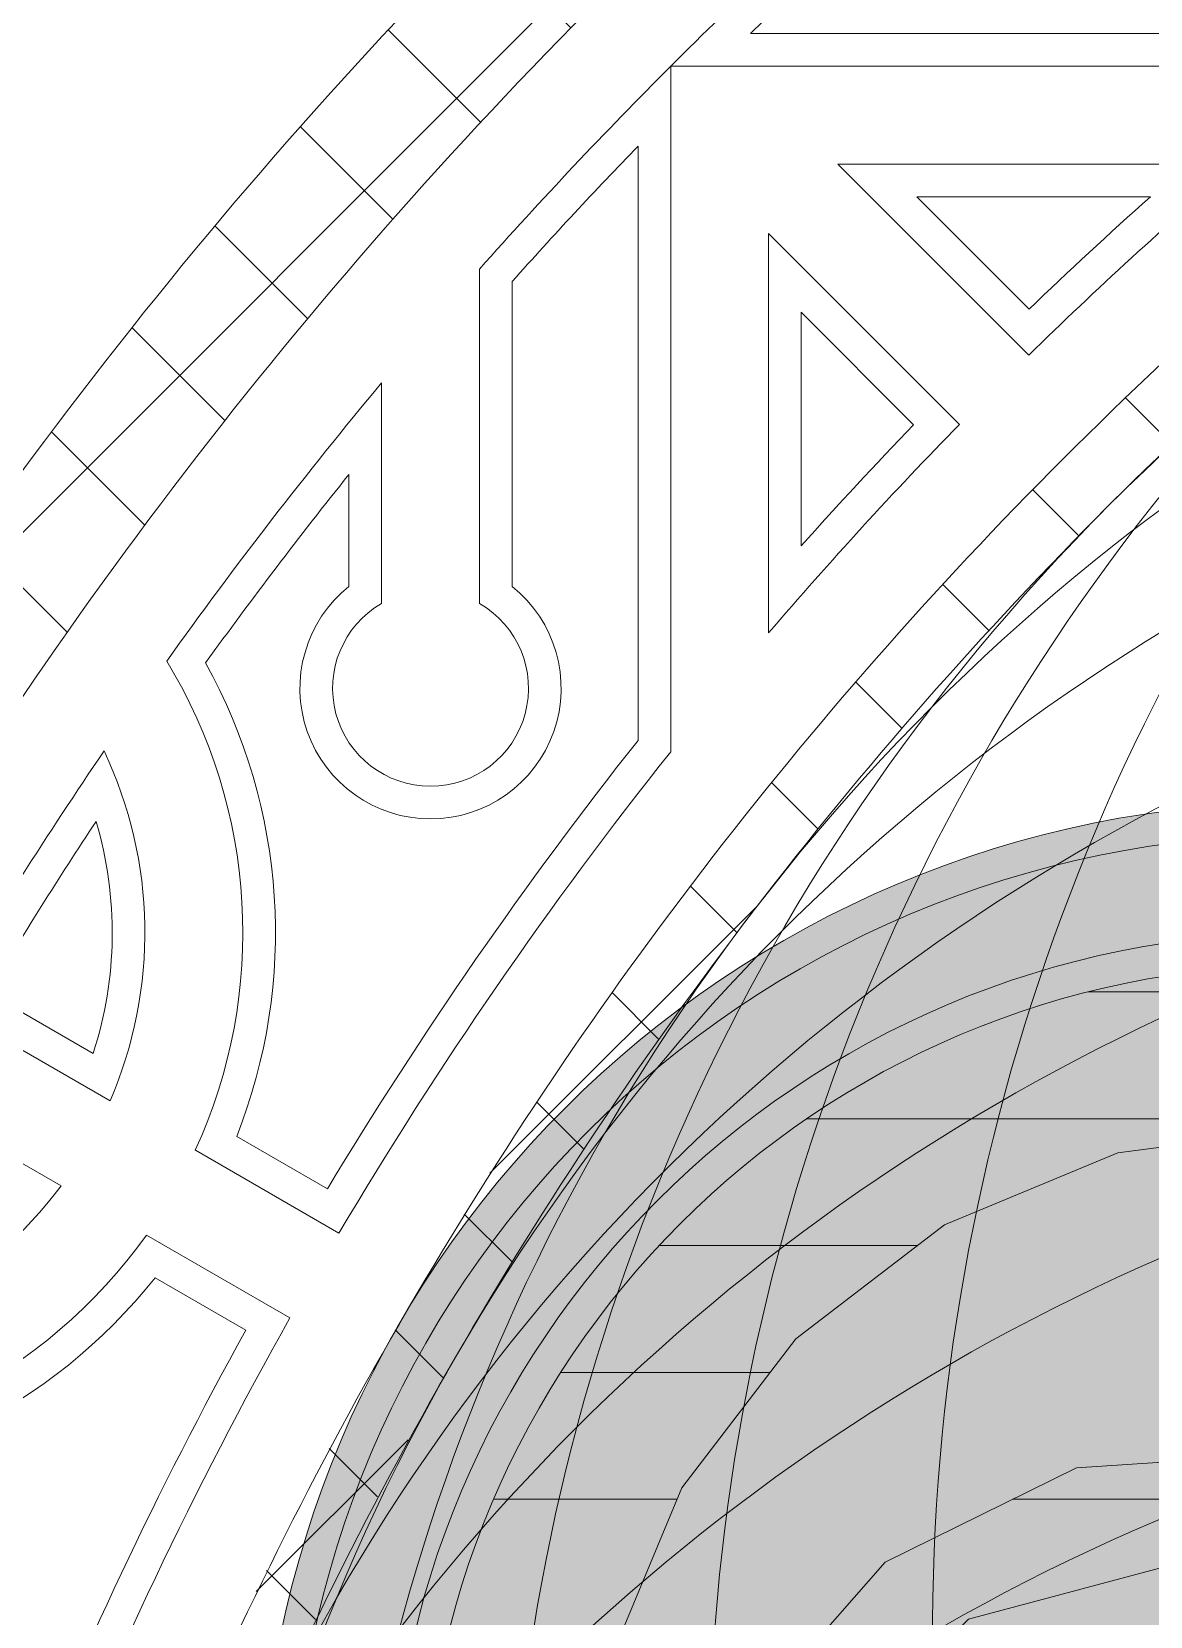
# Model space of a CAD drawing. Header units: inches. Extents: x -17.3 to 28.4, y -11 to 34.2.
# Drawn here: x 0.592 to 1.128, y 15.36 to 16.119 of the extents above; entities that cross this region are included whole.
import ezdxf

# ---------------------------------------------------------------- set-up
doc = ezdxf.new("R2010")
doc.units = ezdxf.units.IN
doc.header["$MEASUREMENT"] = 0
doc.layers.add('NOPLOT', color=5, linetype='Continuous', lineweight=5)

# ---------------------------------------------------------------- blocks, each defined once
blk = doc.blocks.new('Ring_Arc')
at = {"layer": 'NOPLOT'}
for p, q in [((-2.18843, 0.58639), (-2.02442, 0.30233)), ((-2.18287, 0.54551), (-2.04068, 0.29923)), ((-1.98307, 0.5071), (-2.10782, 0.54052)), ((-2.10782, 0.54052), (-2.01224, 0.37497)), ((-2.00197, 0.49599), (-2.07543, 0.51567)), ((-2.07543, 0.51567), (-2.01952, 0.41884)), ((-2.21914, 0.45659), (-2.13913, 0.31802)), ((-2.20263, 0.45925), (-2.1297, 0.33293)), ((-2.2325, 0.38599), (-2.17973, 0.29458)), ((-2.22413, 0.34023), (-2.19736, 0.29386)), ((-2.26529, 0.03906), (-2.2655, 0.03906)), ((-2.19161, 0.03906), (-2.24966, 0.03906)), ((-2.06213, 0.03906), (-2.11226, 0.03906)), ((-2.17323, 0.02344), (-2.2655, 0.02344)), ((-2.04674, 0.02344), (-2.1261, 0.02344))]:
    blk.add_line(p, q, dxfattribs=at)
for centre, radius, start, end in [((0, 0), 2.375, 165, 180), ((0, 0), 2.3125, 165, 180), ((0, 0), 2.26562, 165, 168.37359), ((0, 0), 2.25, 165.96882, 168.22256), ((0, 0), 2, 165, 180), ((0, 0), 1.96875, 165, 180), ((0, 0), 2.04688, 165.65607, 169.44434), ((0, 0), 2.0625, 166.08521, 168.2832), ((0, 0), 2.26562, 170.19088, 174.44515), ((0, 0), 2.25, 171.30277, 174.18838), ((-2.13913, 0.27114), 0.0625, 158.68219, 81.31781), ((-2.13913, 0.27114), 0.04688, 150, 90), ((0, 0), 2.0625, 171.658, 178.91479), ((0, 0), 2.04688, 171.50619, 179.34393), ((-2.375, 0), 0.26562, 8.45652, 59.06099), ((-2.375, 0), 0.25, 5.37938, 61.31084), ((0, 0), 2.26562, 175.77131, 179.40727), ((-2.375, 0), 0.20312, 6.62581, 55.33161), ((0, 0), 2.25, 176.53558, 179.00523), ((-2.375, 0), 0.1875, 12.0247, 46.48089)]:
    blk.add_arc(centre, radius, start, end, dxfattribs=at)
blk = doc.blocks.new('*U3')
at = {"layer": 'NOPLOT', "xscale": -1, "rotation": 149.9999999999999}
blk.add_blockref('Ring_Arc', (2.01095, -0.59375), dxfattribs=at)
at = {"layer": 'NOPLOT'}
blk.add_blockref('Ring_Arc', (2.01095, -0.59375), dxfattribs=at)
blk = doc.blocks.new('*U4')
at = {"layer": 'NOPLOT', "color": 0, "linetype": 'ByBlock', "lineweight": -2, "transparency": 16777216}
for p, rotation in [((11.65784, 6.90625), 180), ((11.09154, 5.98032), 149.9999999999999)]:
    blk.add_blockref('*U3', p, dxfattribs=dict(at, rotation=rotation))
blk = doc.blocks.new('*U34')
at = {"layer": 'NOPLOT'}
blk.add_arc((0, 0), 0.98437, 326.25, 303.75, dxfattribs=at)
blk = doc.blocks.new('*U35')
at = {"layer": 'NOPLOT', "color": 0, "linetype": 'ByBlock', "lineweight": -2, "transparency": 16777216}
for p, rotation in [((-8.51562, 19.5), 224.9999999999992), ((-8.52405, 19.37151), 217.4999999999992), ((-8.54917, 19.24523), 209.9999999999992), ((-8.59056, 19.1233), 202.4999999999992), ((-8.64751, 19.00781), 194.9999999999992), ((-8.71904, 18.90075), 187.4999999999993), ((-9.00781, 18.64751), 164.9999999999995), ((-8.90075, 18.71904), 172.4999999999993), ((-8.80394, 18.80394), 180)]:
    blk.add_blockref('*U34', p, dxfattribs=dict(at, rotation=rotation))
blk = doc.blocks.new('Ring')
at = {"layer": 'NOPLOT'}
h = blk.add_hatch(dxfattribs=at)
h.set_pattern_fill('ANSI37', color=256, scale=0.5)
edge = h.paths.add_edge_path(flags=17)
edge.add_arc((0, 0), 2.3125, 0, 360)
edge = h.paths.add_edge_path()
edge.add_arc((0, 0), 2.375, 0, 360)
h = blk.add_hatch(dxfattribs=at)
h.set_pattern_fill('ANSI37', color=256, scale=0.5)
edge = h.paths.add_edge_path(flags=17)
edge.add_arc((0, 0), 1.96875, 0, 360)
edge = h.paths.add_edge_path()
edge.add_arc((0, 0), 2, 0, 360)
for name, p in [('*U4', (-9.64689, -7.5)), ('*U35', (9.5, -19.5))]:
    blk.add_blockref(name, p, dxfattribs=at)
blk = doc.blocks.new('Sigils')
at = {"layer": 'NOPLOT', "true_color": 0xffffff}
h = blk.add_hatch(color=7, dxfattribs=at)
h.dxf.hatch_style = 1
edge = h.paths.add_edge_path()
edge.add_arc((1.30457, 0.75), 0.5, -180, 180)
edge = h.paths.add_edge_path()
edge.add_arc((0.00554, -1.5), 0.5, -180, 180)
edge = h.paths.add_edge_path()
edge.add_arc((-1.2935, 0.75), 0.5, -180, 180)
at = {"layer": 'NOPLOT'}
h = blk.add_hatch(dxfattribs=at)
h.set_pattern_fill('ANSI31', color=256, scale=0.485554, angle=315)
h.set_pattern_definition([(1e-30, (-9.19268, 2.42777), (2e-17, 0.0606942), [])])
h.paths.add_polyline_path([(-0.96147, 0.66103), (-0.99581, 0.57812), (-1.05043, 0.50693), (-1.12163, 0.4523), (-1.20453, 0.41796), (-1.2935, 0.40625), (-1.33799, 0.41211), (-1.26692, 0.42618), (-1.1754, 0.47131), (-1.10811, 0.54803), (-1.07531, 0.64466), (-1.08198, 0.74649), (-1.12712, 0.83801), (-1.20384, 0.9053), (-1.30047, 0.9381), (-1.4023, 0.93143), (-1.49382, 0.88629), (-1.56111, 0.80957), (-1.59391, 0.71294), (-1.58723, 0.61111), (-1.56388, 0.54253), (-1.5912, 0.57812), (-1.62554, 0.66103), (-1.63725, 0.75), (-1.62554, 0.83897), (-1.5912, 0.92187), (-1.53657, 0.99307), (-1.46538, 1.0477), (-1.38247, 1.08204), (-1.2935, 1.09375), (-1.20453, 1.08204), (-1.12163, 1.0477), (-1.05043, 0.99307), (-0.99581, 0.92187), (-0.96147, 0.83897), (-0.94975, 0.75)], flags=16)
h.paths.add_polyline_path([(-1.12761, 0.67047), (-1.15676, 0.56168), (-1.2364, 0.48205), (-1.34519, 0.4529), (-1.28692, 0.48205), (-1.22578, 0.54319), (-1.2034, 0.62672), (-1.22578, 0.71024), (-1.28692, 0.77139), (-1.37045, 0.79377), (-1.45397, 0.77139), (-1.51512, 0.71024), (-1.5375, 0.62672), (-1.53361, 0.56168), (-1.56276, 0.67047), (-1.53361, 0.77926), (-1.45397, 0.85889), (-1.34519, 0.88804), (-1.2364, 0.85889), (-1.15676, 0.77926)], flags=16)
h.paths.add_polyline_path([(-1.30694, 0.5875), (-1.3646, 0.64516), (-1.4205, 0.60123), (-1.41218, 0.57016), (-1.38492, 0.5859), (-1.40263, 0.58115), (-1.39444, 0.6117), (-1.36518, 0.6117), (-1.36518, 0.57528), (-1.41485, 0.54661), (-1.46934, 0.56121), (-1.50645, 0.62548), (-1.47002, 0.70333), (-1.43647, 0.7227), (-1.35824, 0.74367), (-1.27571, 0.69602), (-1.24411, 0.60222), (-1.26528, 0.52323), (-1.33948, 0.48039), (-1.38791, 0.47463), (-1.43039, 0.48601), (-1.48117, 0.51533), (-1.5141, 0.57237), (-1.4709, 0.53083), (-1.44048, 0.51326), (-1.39746, 0.51326)])
edge = h.paths.add_edge_path()
edge.add_arc((-1.2935, 0.75), 0.42188, 0, 180)
edge.add_arc((-1.2935, 0.75), 0.42188, 180, 360)
for points in [[(-1.62554, 0.83897), (-1.5912, 0.92187), (-1.53657, 0.99307), (-1.46538, 1.0477), (-1.38247, 1.08204), (-1.2935, 1.09375), (-1.20453, 1.08204), (-1.12163, 1.0477), (-1.05043, 0.99307), (-0.99581, 0.92187), (-0.96147, 0.83897)], [(-1.12712, 0.83801), (-1.20384, 0.9053), (-1.30047, 0.9381), (-1.4023, 0.93143), (-1.49382, 0.88629), (-1.56111, 0.80957)]]:
    blk.add_lwpolyline(points, dxfattribs=at)
blk.add_lwpolyline([(-1.53361, 0.56168), (-1.56276, 0.67047), (-1.53361, 0.77926), (-1.45397, 0.85889), (-1.34519, 0.88804), (-1.2364, 0.85889), (-1.15676, 0.77926), (-1.12761, 0.67047), (-1.15676, 0.56168), (-1.2364, 0.48205), (-1.34519, 0.4529), (-1.28692, 0.48205), (-1.22578, 0.54319), (-1.2034, 0.62672), (-1.22578, 0.71024), (-1.28692, 0.77139), (-1.37045, 0.79377), (-1.45397, 0.77139), (-1.51512, 0.71024), (-1.5375, 0.62672)], close=True, dxfattribs=at)
for radius in [0.5, 0.48438, 0.4375, 0.42188]:
    blk.add_circle((-1.2935, 0.75), radius, dxfattribs=at)

msp = doc.modelspace()

# ---------------------------------------------------------------- block references
at = {"layer": 'NOPLOT', "rotation": 180}
msp.add_blockref('Ring', (2.5, 14.5), dxfattribs=at)
at = {"layer": 'NOPLOT'}
msp.add_blockref('Sigils', (2.49446, 14.5), dxfattribs=at)

doc.saveas('drawing.dxf')
